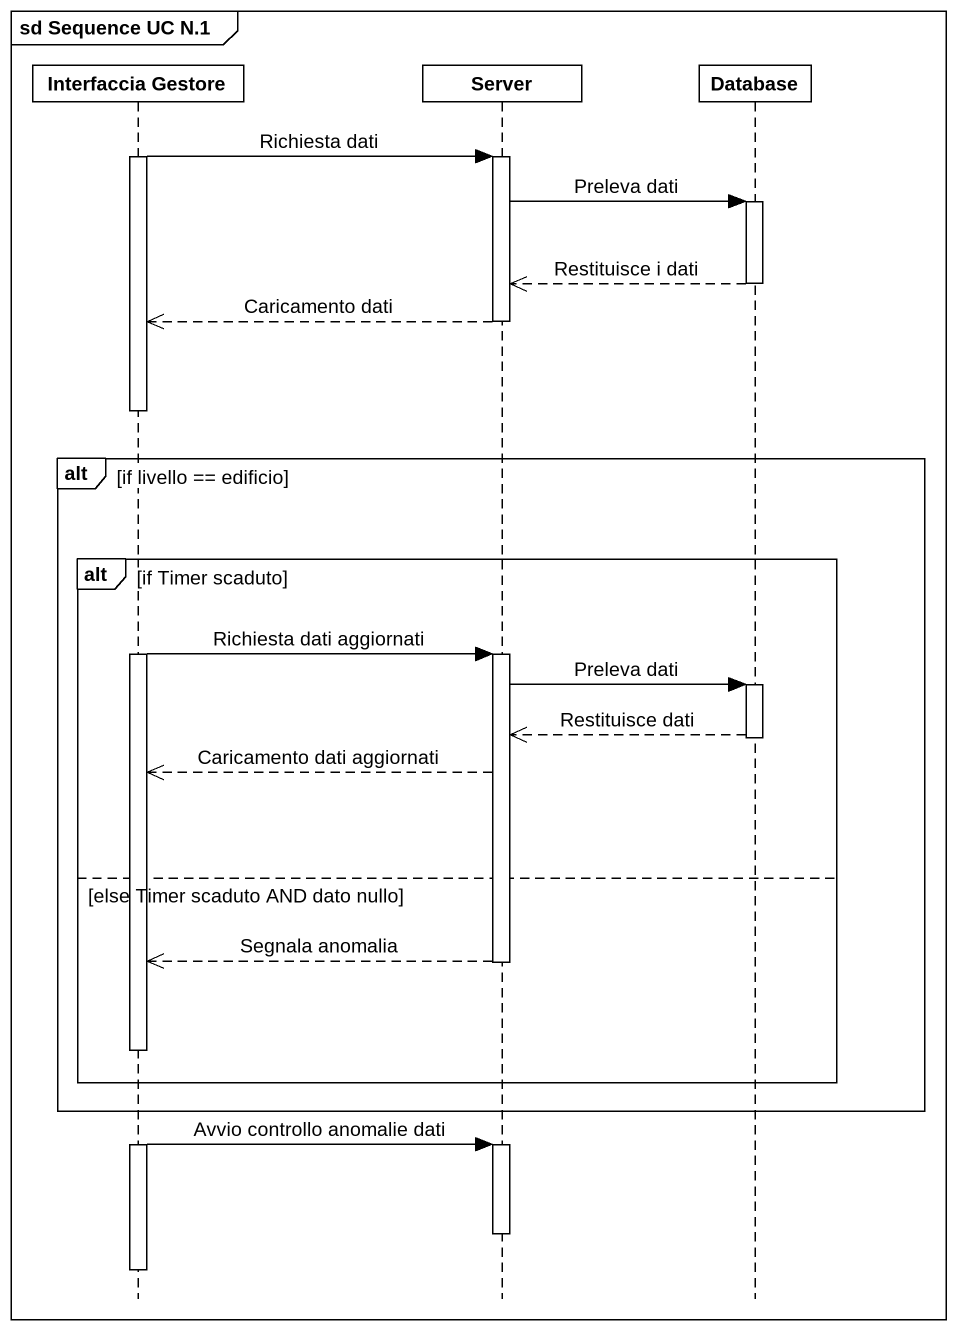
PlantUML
@startuml
mainframe sd Sequence UC N.1
hide footbox
participant "Interfaccia Gestore" as Interfaccia_Gestore
participant Server
participant "Database" as Database_

activate Interfaccia_Gestore
Interfaccia_Gestore -> Server : Richiesta dati
activate Server
Server -> Database_ : Preleva dati
activate Database_
Database_ -->> Server : Restituisce i dati
deactivate Database_
Server -->> Interfaccia_Gestore : Caricamento dati
deactivate Server
alt if livello == edificio
  alt if Timer scaduto
    Interfaccia_Gestore -> Server : Richiesta dati aggiornati
    activate Server
    Server -> Database_ : Preleva dati
    activate Database_
    Database_ -->> Server : Restituisce dati
    deactivate Database_
    Server -->> Interfaccia_Gestore : Caricamento dati aggiornati
  else else Timer scaduto AND dato nullo
    Server -->> Interfaccia_Gestore : Segnala anomalia
    deactivate Server
  end
end
Interfaccia_Gestore -> Server : Avvio controllo anomalie dati
activate Server
deactivate Server
deactivate Interfaccia_Gestore
@enduml
